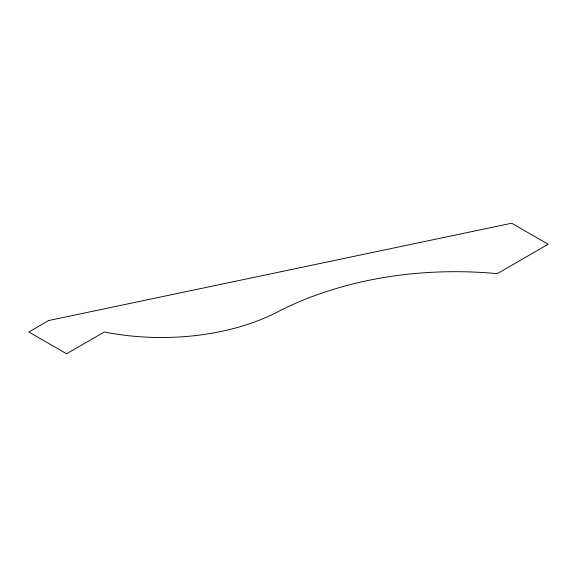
<?xml version="1.0" encoding="UTF-8"?>
<svg xmlns="http://www.w3.org/2000/svg" width="577" height="577" viewBox="0 0 577 577"><rect width="100%" height="100%" fill="white"/><g stroke="black" fill="none" stroke-linecap="round" stroke-linejoin="round"><path stroke-width="0.87" d="M48.706 320.516L28.85 331.977L66.607 353.78L104.372 331.977A174.499 100.744 0 0 0 275.719 312.914A276.376 159.562 0 0 1 363.322 281.489A258.359 149.162 0 0 1 497.23 273.657L548.15 244.259L511.712 223.22L48.706 320.516"/></g></svg>
